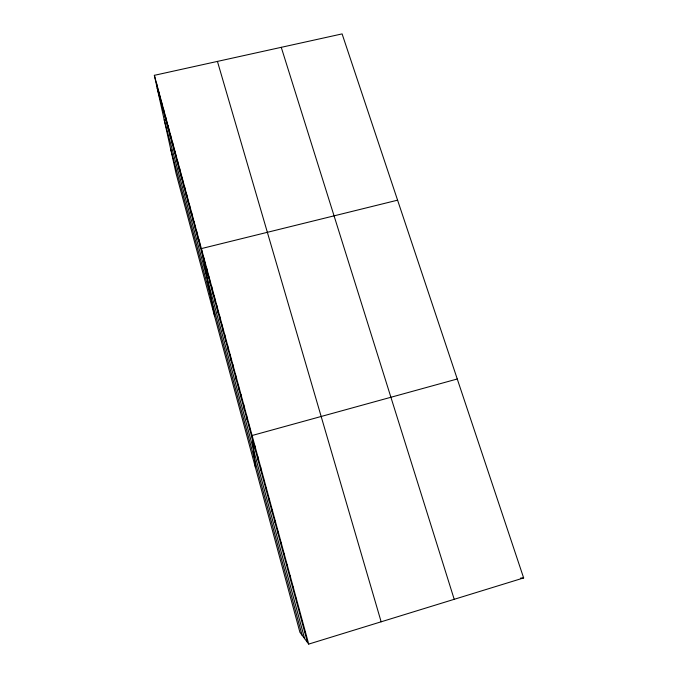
<?xml version="1.0" encoding="UTF-8"?>
<svg xmlns="http://www.w3.org/2000/svg" width="678" height="678" viewBox="0 0 678 678"><rect width="100%" height="100%" fill="white"/><g stroke="black" fill="none" stroke-linecap="round" stroke-linejoin="round"><path stroke-width="1.02" d="M269.259 501.381L269.285 498.855M272.098 511.865L272.209 509.636M274.954 522.407L275.158 520.475M277.836 533.018L278.116 531.383M280.726 543.68L281.09 542.349M283.633 554.409L284.082 553.392M286.565 565.198L287.099 564.486M289.506 576.054L290.133 575.656M308.702 644.1L523.645 577.936L342.102 33.9L154.355 75.326L176.034 173.331L299.905 632.269L308.702 644.1L154.355 75.326M457.26 378.994L252.097 435.505L255.42 467.456M397.588 200.171L201.374 248.597L214.646 316.372M292.464 586.97L293.176 586.894M520.577 578.071L523.645 577.936M295.439 597.945L296.244 598.199M298.439 608.997L299.329 609.564M301.447 620.107L302.439 621.006M304.481 631.277L305.558 632.523M281.26 47.324L454.209 599.31M217.435 61.41L381.146 621.802M157.16 88.021L307.532 642.524M164.195 119.794L304.634 638.634M170.559 148.584L302.074 635.184M156.593 83.572L159.347 96.09M161.101 100.183L163.762 112.362M158.838 91.852L161.55 104.209M165.652 116.972L168.212 128.786M163.373 108.556L165.983 120.548M167.949 125.43L170.458 137.058M172.576 142.473L174.983 153.737M170.254 133.93L172.712 145.38M174.907 151.067L177.263 162.135M179.602 168.381L181.848 179.068M177.246 159.703L179.551 170.585M181.975 177.111L184.162 187.603M184.357 185.882L186.492 196.179M186.747 194.696L188.831 204.798M191.569 212.477L193.535 222.164M189.154 203.561L191.179 213.46M194.001 221.435L195.917 230.918M196.442 230.435L198.298 239.715M198.9 239.495L200.696 248.563M203.909 257.945L205.587 266.59M206.459 267.352L208.07 275.768M209.027 276.802L210.578 284.997M211.612 286.311L213.095 294.277M214.206 295.871L215.621 303.6M216.807 305.481L218.163 312.982M219.435 315.151L220.723 322.414M222.07 324.872L223.291 331.898M224.723 334.644L225.884 341.432M227.393 344.475L228.478 351.018M230.079 354.365L231.096 360.654M232.774 364.306L233.724 370.349M235.486 374.298L236.368 380.095M238.215 384.358L239.02 389.892M240.961 394.469L241.699 399.749M243.716 404.639L244.385 409.656M246.495 414.868L247.08 419.623M249.284 425.157L249.801 429.64M254.92 445.912L255.284 449.853M257.759 456.379L258.047 460.04M260.615 466.905L260.827 470.286M263.488 477.49L263.615 480.592M266.378 488.143L266.429 490.957"/></g></svg>
